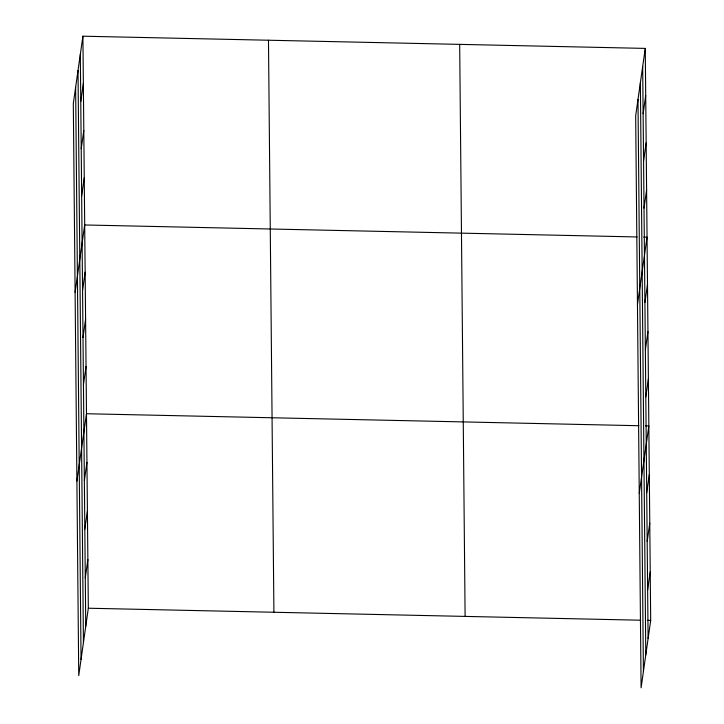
<?xml version="1.0" encoding="UTF-8"?>
<svg xmlns="http://www.w3.org/2000/svg" width="724" height="724" viewBox="0 0 724 724"><rect width="100%" height="100%" fill="white"/><g stroke="black" fill="none" stroke-linecap="round" stroke-linejoin="round"><path stroke-width="1.09" d="M82.907 36.2L73.314 103.568L78.744 675.601L88.328 608.223L82.907 36.2L645.256 48.399L650.686 620.432L641.093 687.8L635.672 115.777L645.256 48.399M80.771 101.541L83.35 83.396M81.215 148.737L83.803 130.582M81.667 195.933L84.246 177.778M75.106 292.342L84.69 224.965L637.111 236.956M82.563 290.315L85.142 272.161M83.007 337.502L85.586 319.356M83.45 384.697L86.038 366.543M76.898 481.107L86.482 413.739L638.894 425.721M84.364 480.51L86.943 462.365M84.826 529.135L87.405 510.981M85.287 577.761L87.866 559.607M643.12 113.749L645.708 95.595M643.573 160.936L646.152 142.782M644.016 208.132L646.604 189.978M637.464 304.542L647.048 237.173L643.736 237.101M644.912 302.514L647.5 284.36M645.365 349.71L647.944 331.556M645.808 396.897L648.396 378.743M639.256 493.306L648.84 425.938L645.527 425.866M646.722 492.709L649.301 474.564M647.184 541.335L649.763 523.181M647.636 589.96L650.224 571.806M88.328 608.223L640.74 620.215M647.374 620.359L650.686 620.432M642.677 66.554L648.098 638.577M640.36 82.798L645.79 654.822M637.98 99.532L643.41 671.555M459.677 44.372L465.107 616.405M268.477 40.227L273.907 612.251M80.319 54.354L85.749 626.378M78.011 70.599L83.432 642.622M75.622 87.332L81.052 659.356"/></g></svg>
